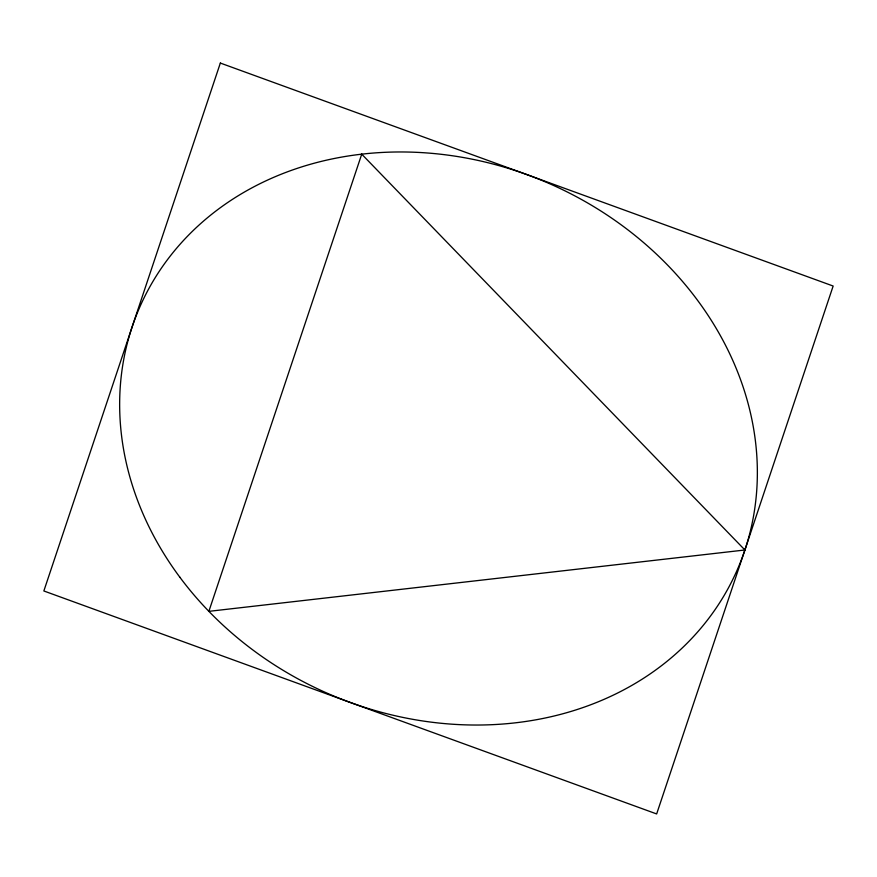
<?xml version="1.0" encoding="UTF-8"?>
<svg xmlns="http://www.w3.org/2000/svg" width="877" height="877" viewBox="0 0 877 877"><rect width="100%" height="100%" fill="white"/><g stroke="black" fill="none" stroke-linecap="round" stroke-linejoin="round"><path stroke-width="1.32" d="M220.346 63.056L43.85 590.966L656.654 813.944L833.15 286.034L220.346 63.056M361.73 154.166L208.869 611.346L744.902 549.989L361.73 154.166M179.73 577.066A326.354 277.965 24 0 0 729.226 586.417A326.354 277.965 24 0 0 406.555 152.017A326.354 277.965 24 0 0 179.73 577.066"/></g></svg>
